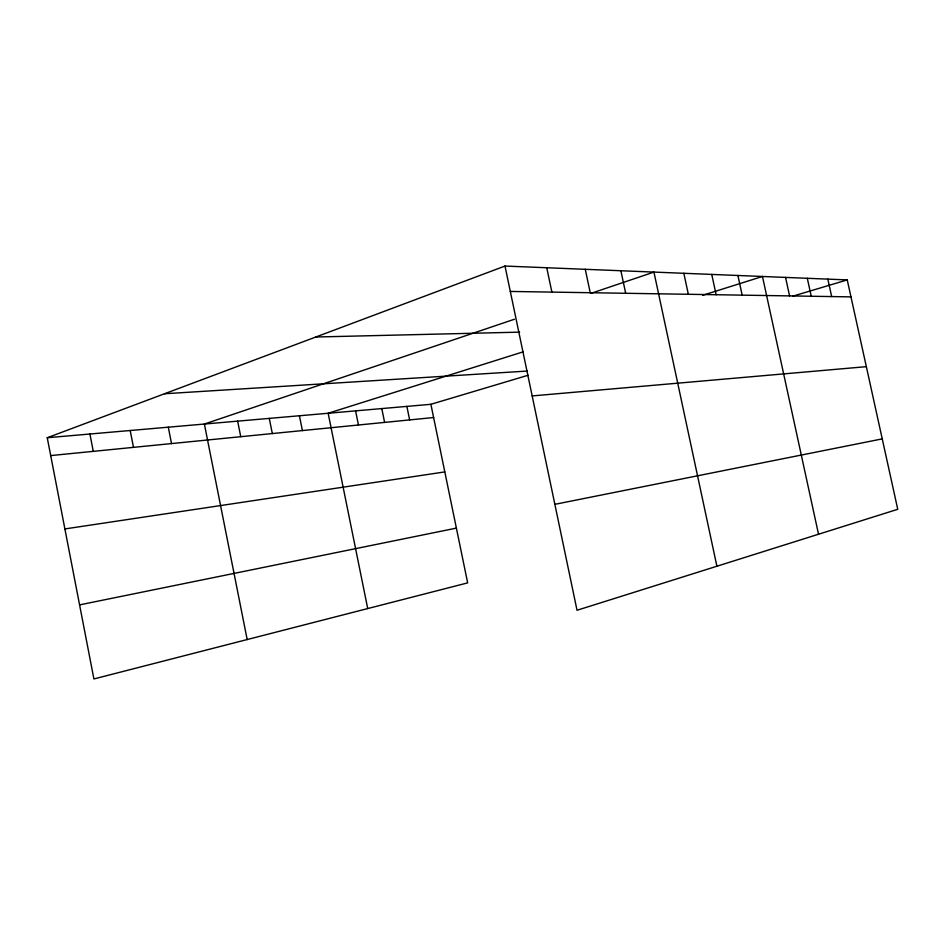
<?xml version="1.0" encoding="UTF-8"?>
<svg xmlns="http://www.w3.org/2000/svg" width="945" height="945" viewBox="0 0 945 945"><rect width="100%" height="100%" fill="white"/><g stroke="black" fill="none" stroke-linecap="round" stroke-linejoin="round"><path stroke-width="1.42" d="M47.25 437.736L430.885 404.306L467.669 582.876L93.909 678.947L47.25 437.736L504.996 266.053L847.24 279.909L897.75 509.296L577.029 610.269L504.996 266.053M514.434 319.245L204.38 424.045L247.177 639.552M591.038 293.34L653.94 272.089L716.901 566.232M523.353 351.776L328.151 413.26L367.723 608.568M702.596 295.336L762.461 276.472L818.524 534.232M430.885 404.306L528.066 375.271M793.044 296.104L847.24 279.909M79.581 604.883L456.388 528.113M554.857 504.335L882.24 438.882M64.898 528.94L444.811 471.909M50.699 455.584L433.613 417.536M532.177 395.931L866.341 366.66M164.513 393.758L527.18 371.066M315.819 337.011L519.62 332.144M510.312 291.438L850.984 296.884M827.832 279.118L831.671 296.576M807.302 278.291L811.235 296.246M785.555 277.417L789.583 295.903M737.915 275.479L742.168 295.147M711.75 274.428L716.133 294.734M683.826 273.294L688.338 294.285M620.889 270.742L625.684 293.281M585.262 269.301L590.223 292.714M546.753 267.742L551.88 292.111M406.87 406.397L409.646 419.923M381.792 408.583L384.615 422.403M355.58 410.862L358.462 425.002M299.411 415.765L302.4 430.577M269.278 418.387L272.325 433.566M237.644 421.139L240.751 436.696M168.293 427.187L171.529 443.583M130.186 430.507L133.493 447.363M89.905 434.015L93.283 451.356"/></g></svg>
